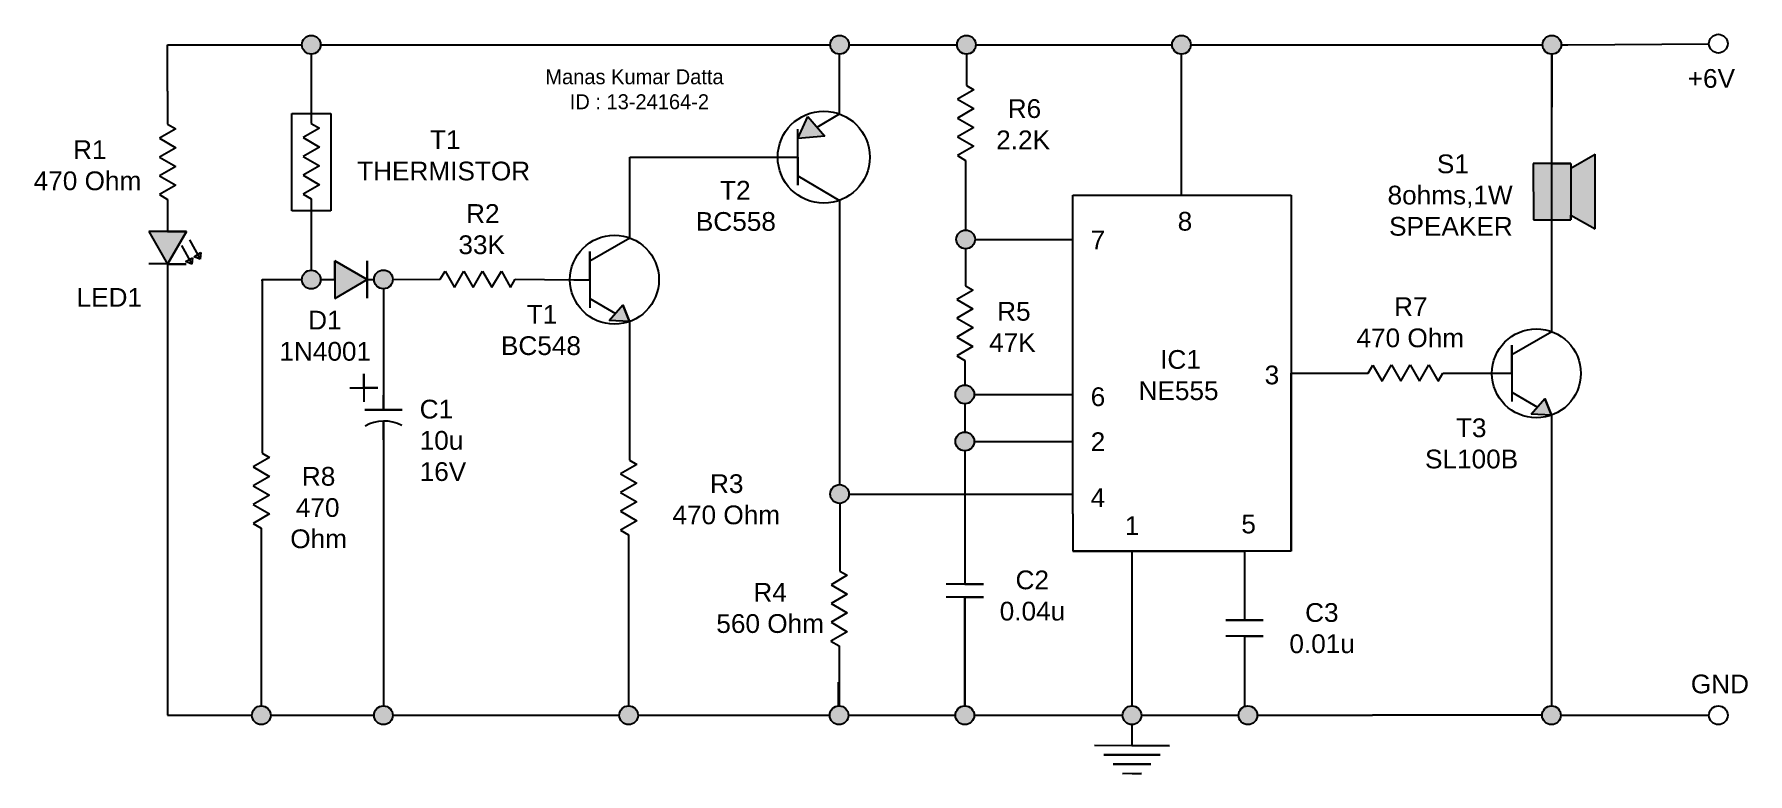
# Model space of a CAD drawing. Header units: inches. Extents: x 30.7 to 122.1, y 46.9 to 86.3.
import ezdxf

# ---------------------------------------------------------------- set-up
doc = ezdxf.new("R2010")
doc.units = ezdxf.units.IN
doc.header["$MEASUREMENT"] = 0
doc.styles.get("Standard").update_dxf_attribs({"font": 'Arial.ttf'})

msp = doc.modelspace()

# ---------------------------------------------------------------- hatches: boundary and pattern name
h = msp.add_hatch(color=7)
h.dxf.hatch_style = 1
h.paths.add_polyline_path([(44.938, 85.787, 1), (45.938, 85.787, 1)])
h.paths.add_polyline_path([(73.133, 85.787, 1), (74.133, 85.787, 1)])
h.paths.add_polyline_path([(79.903, 85.787, 1), (80.903, 85.787, 1)])
h.paths.add_polyline_path([(91.38, 85.787, 1), (92.38, 85.787, 1)])
h.paths.add_polyline_path([(111.147, 85.787, 1), (112.147, 85.787, 1)])
h.paths.add_polyline_path([(45.935, 73.249, 1), (44.935, 73.249, 1)])
h.paths.add_polyline_path([(48.787, 73.262, 1), (49.787, 73.262, 1)])
h.paths.add_polyline_path([(42.27, 49.997, 1), (43.27, 49.997, 1)])
h.paths.add_polyline_path([(48.787, 49.997, 1), (49.787, 49.997, 1)])
h.paths.add_polyline_path([(61.875, 49.997, 1), (62.875, 49.997, 1)])
h.paths.add_polyline_path([(74.104, 49.997, 1), (73.104, 49.997, 1)])
h.paths.add_polyline_path([(79.817, 49.997, 1), (80.817, 49.997, 1)])
h.paths.add_polyline_path([(89.738, 49.997, 1), (88.738, 49.997, 1)])
h.paths.add_polyline_path([(95.927, 49.997, 1), (94.927, 49.997, 1)])
h.paths.add_polyline_path([(111.127, 49.997, 1), (112.127, 49.997, 1)])
h.paths.add_polyline_path([(73.134, 61.806, 1), (74.134, 61.806, 1)])
h.paths.add_polyline_path([(80.817, 64.613, 1), (79.817, 64.613, 1)])
h.paths.add_polyline_path([(79.817, 67.125, 1), (80.817, 67.125, 1)])
h.paths.add_polyline_path([(79.862, 75.396, 1), (80.862, 75.396, 1)])
h = msp.add_hatch(color=7)
h.dxf.hatch_style = 1
h.paths.add_polyline_path([(62.071, 71.905), (61.344, 71.069), (62.424, 71.013)])
h.paths.add_polyline_path([(71.942, 81.959), (71.396, 80.786), (72.837, 80.908)])
h.paths.add_polyline_path([(111.273, 66.906), (110.546, 66.07), (111.627, 66.013)])
h = msp.add_hatch(color=7)
h.dxf.hatch_style = 1
h.paths.add_polyline_path([(38.77, 75.822), (36.77, 75.822), (37.753, 74.091), (37.763, 74.091)])
h.paths.add_polyline_path([(46.696, 74.249), (46.696, 72.249), (48.422, 73.26)])
h.paths.add_polyline_path([(113.958, 79.943), (112.654, 79.201), (112.654, 76.697), (113.957, 75.953)])
h.paths.add_polyline_path([(112.654, 79.451), (111.647, 79.449), (111.647, 76.447), (112.654, 76.447), (112.654, 76.697)])
h.paths.add_polyline_path([(111.647, 79.449), (110.654, 79.447), (110.663, 76.447), (111.647, 76.447)])

# ---------------------------------------------------------------- linework, layer by layer
for p, q in [((37.77, 83.306), (37.77, 85.787)), ((37.77, 85.787), (42.816, 85.787)), ((42.816, 85.787), (44.938, 85.787)), ((45.438, 85.287), (45.438, 81.585)), ((45.938, 85.787), (73.133, 85.787)), ((73.633, 82.092), (73.633, 85.287)), ((74.133, 85.787), (79.903, 85.787)), ((80.403, 85.287), (80.404, 83.605)), ((80.903, 85.787), (91.38, 85.787)), ((91.88, 77.759), (91.88, 85.287)), ((92.38, 85.787), (94.933, 85.787)), ((94.933, 85.787), (111.147, 85.787)), ((111.647, 70.473), (111.647, 85.287)), ((111.648, 85.287), (111.654, 82.457)), ((112.147, 85.787), (112.503, 85.787)), ((112.503, 85.787), (120.032, 85.841)), ((37.77, 83.306), (37.77, 81.545)), ((80.799, 83.379), (79.934, 82.877)), ((80.404, 83.605), (80.799, 83.379)), ((79.934, 82.877), (80.798, 82.375)), ((80.798, 82.375), (79.934, 81.873)), ((37.77, 81.545), (38.204, 81.296)), ((44.407, 82.122), (46.478, 82.122)), ((44.407, 76.923), (44.407, 82.122)), ((45.438, 81.585), (45.438, 81.577)), ((45.438, 81.577), (45.872, 81.328)), ((46.478, 82.122), (46.478, 76.923)), ((71.396, 80.786), (71.942, 81.959)), ((71.942, 81.959), (72.837, 80.908)), ((72.428, 81.388), (73.633, 82.092)), ((79.934, 81.873), (80.8, 81.373)), ((38.204, 81.296), (37.339, 80.795)), ((37.339, 80.795), (38.204, 80.292)), ((45.872, 81.328), (45.006, 80.827)), ((45.006, 80.827), (45.871, 80.325)), ((71.396, 78.286), (71.396, 81.286)), ((72.837, 80.908), (71.396, 80.786)), ((71.396, 79.786), (71.396, 80.786)), ((80.8, 81.373), (79.933, 80.874)), ((79.933, 80.874), (80.795, 80.367)), ((38.204, 80.292), (37.339, 79.79)), ((37.339, 79.79), (38.205, 79.291)), ((45.871, 80.325), (45.006, 79.823)), ((45.006, 79.823), (45.872, 79.323)), ((62.444, 75.472), (62.444, 79.786)), ((62.444, 79.786), (70.733, 79.786)), ((70.733, 79.786), (71.396, 79.786)), ((71.396, 79.786), (71.396, 78.786)), ((71.396, 78.786), (71.396, 79.786)), ((71.396, 79.786), (71.396, 78.286)), ((71.396, 79.786), (71.396, 78.786)), ((80.795, 80.367), (79.929, 79.866)), ((79.929, 79.866), (80.362, 79.615)), ((80.362, 79.615), (80.362, 77.813)), ((112.655, 79.201), (113.958, 79.943)), ((113.957, 75.953), (113.958, 79.943)), ((38.205, 79.291), (37.339, 78.791)), ((37.339, 78.791), (38.2, 78.284)), ((45.872, 79.323), (45.006, 78.823)), ((45.006, 78.823), (45.868, 78.316)), ((71.396, 78.786), (71.396, 78.786)), ((71.396, 78.786), (73.629, 77.479)), ((112.654, 79.451), (110.654, 79.447)), ((110.654, 79.447), (110.663, 76.447)), ((111.654, 79.451), (112.654, 79.451)), ((112.654, 79.451), (112.654, 76.447)), ((112.654, 79.451), (112.655, 79.201)), ((38.2, 78.284), (37.335, 77.784)), ((37.335, 77.784), (37.767, 77.533)), ((45.868, 78.316), (45.002, 77.816)), ((45.002, 77.816), (45.435, 77.565)), ((80.362, 77.813), (80.362, 75.896)), ((86.08, 77.759), (97.737, 77.759)), ((86.08, 60.756), (86.08, 77.759)), ((86.08, 77.759), (97.737, 77.759)), ((86.08, 77.759), (91.88, 77.759)), ((97.737, 77.759), (97.737, 60.756)), ((97.737, 77.759), (97.737, 77.759)), ((97.737, 77.759), (97.737, 77.759)), ((37.767, 77.533), (37.77, 75.822)), ((46.478, 76.923), (44.407, 76.923)), ((45.435, 77.565), (45.435, 75.762)), ((73.629, 77.479), (73.629, 62.714)), ((110.663, 76.447), (112.654, 76.447)), ((112.654, 76.447), (112.654, 76.697)), ((112.654, 76.697), (113.957, 75.953)), ((38.77, 75.822), (36.77, 75.822)), ((36.77, 75.822), (37.758, 74.082)), ((37.758, 74.082), (38.77, 75.822)), ((38.77, 75.822), (37.758, 74.082)), ((37.77, 75.822), (38.27, 75.822)), ((38.27, 75.822), (38.77, 75.822)), ((38.511, 75.078), (39.058, 74.08)), ((38.93, 75.368), (39.502, 74.336)), ((45.435, 75.762), (45.435, 73.749)), ((60.305, 74.246), (62.444, 75.472)), ((80.862, 75.396), (86.08, 75.396)), ((37.763, 74.091), (36.763, 74.091)), ((38.758, 74.082), (37.758, 74.091)), ((37.758, 74.082), (37.758, 63.214)), ((37.758, 74.082), (38.758, 74.082)), ((38.733, 74.208), (39.092, 74.412)), ((39.058, 74.08), (38.733, 74.208)), ((39.092, 74.412), (39.058, 74.08)), ((39.184, 74.465), (39.536, 74.694)), ((39.502, 74.336), (39.184, 74.465)), ((39.536, 74.694), (39.502, 74.336)), ((46.696, 73.249), (46.696, 74.249)), ((46.696, 74.249), (46.696, 72.249)), ((48.422, 73.26), (46.696, 74.249)), ((46.696, 74.249), (48.422, 73.26)), ((48.422, 73.26), (48.422, 74.26)), ((48.422, 74.26), (48.422, 72.26)), ((60.305, 73.246), (60.305, 74.746)), ((60.305, 74.746), (60.305, 71.746)), ((60.305, 73.246), (60.305, 74.246)), ((80.358, 74.896), (80.359, 72.918)), ((42.809, 73.186), (42.812, 73.249)), ((42.809, 73.186), (42.811, 69.416)), ((42.812, 73.249), (44.935, 73.249)), ((45.935, 73.249), (46.696, 73.249)), ((46.696, 72.249), (48.422, 73.26)), ((48.422, 73.26), (48.787, 73.261)), ((48.422, 72.26), (48.422, 73.26)), ((49.787, 73.262), (52.323, 73.267)), ((52.323, 73.267), (52.575, 73.699)), ((52.575, 73.699), (53.076, 72.834)), ((53.076, 72.834), (53.575, 73.701)), ((53.575, 73.701), (54.077, 72.836)), ((54.077, 72.836), (54.575, 73.703)), ((54.575, 73.703), (55.079, 72.84)), ((55.079, 72.84), (55.581, 73.705)), ((55.581, 73.705), (56.077, 72.837)), ((56.077, 72.837), (56.325, 73.271)), ((56.325, 73.271), (59.456, 73.246)), ((59.456, 73.246), (60.305, 73.246)), ((60.305, 73.246), (60.305, 72.246)), ((49.287, 72.762), (49.287, 66.292)), ((60.305, 72.246), (61.674, 71.449)), ((80.754, 72.691), (79.889, 72.19)), ((80.359, 72.918), (80.754, 72.691)), ((61.344, 71.069), (62.071, 71.905)), ((62.424, 71.013), (62.071, 71.905)), ((62.071, 71.905), (62.424, 71.013)), ((62.071, 71.905), (62.424, 71.013)), ((79.889, 72.19), (80.753, 71.688)), ((80.753, 71.688), (79.889, 71.186)), ((62.424, 71.013), (61.344, 71.069)), ((62.424, 71.013), (62.424, 71.013)), ((62.424, 71.013), (62.424, 68.517)), ((80.755, 70.686), (79.888, 70.186)), ((79.889, 71.186), (80.755, 70.686)), ((109.507, 69.247), (111.647, 70.473)), ((80.75, 69.679), (79.884, 69.179)), ((79.888, 70.186), (80.75, 69.679)), ((109.507, 68.247), (109.507, 69.747)), ((109.507, 69.747), (109.507, 66.747)), ((42.811, 69.416), (42.812, 66.459)), ((62.415, 69.052), (62.416, 66.094)), ((79.884, 69.179), (80.317, 68.928)), ((80.317, 68.928), (80.317, 67.625)), ((101.839, 68.259), (102.089, 68.692)), ((102.089, 68.692), (102.595, 67.83)), ((102.595, 67.83), (103.093, 68.697)), ((103.093, 68.697), (103.593, 67.831)), ((103.593, 67.831), (104.09, 68.699)), ((104.09, 68.699), (104.587, 67.831)), ((104.587, 67.831), (105.084, 68.699)), ((105.084, 68.699), (105.583, 67.832)), ((109.507, 68.247), (109.507, 69.247)), ((48.247, 67.476), (48.247, 68.226)), ((48.247, 68.226), (48.247, 66.726)), ((97.737, 68.256), (101.839, 68.259)), ((97.737, 58.756), (97.737, 68.256)), ((105.583, 67.832), (105.835, 68.265)), ((105.835, 68.265), (109.444, 68.259)), ((109.444, 68.259), (109.507, 68.259)), ((109.507, 68.247), (109.508, 67.247)), ((47.497, 67.476), (48.997, 67.476)), ((48.997, 67.476), (48.247, 67.476)), ((49.287, 67.081), (49.287, 66.292)), ((49.292, 66.292), (49.287, 67.081)), ((80.817, 67.125), (86.08, 67.125)), ((109.508, 67.247), (110.877, 66.45)), ((110.546, 66.07), (111.273, 66.906)), ((111.627, 66.013), (111.273, 66.906)), ((111.273, 66.906), (111.627, 66.013)), ((111.273, 66.906), (111.627, 66.013)), ((42.812, 66.459), (42.813, 63.98)), ((48.287, 66.292), (49.287, 66.299)), ((50.287, 66.292), (48.287, 66.292)), ((49.287, 66.292), (50.287, 66.292)), ((62.416, 66.094), (62.417, 63.616)), ((80.317, 66.625), (80.317, 65.113)), ((111.627, 66.013), (110.546, 66.07)), ((111.627, 66.013), (111.627, 66.013)), ((111.627, 66.013), (111.627, 50.497)), ((49.287, 65.701), (49.287, 50.497)), ((49.308, 63.682), (49.295, 65.701)), ((80.317, 64.113), (80.317, 56.993)), ((80.817, 64.613), (86.08, 64.613)), ((37.758, 63.214), (37.758, 49.997)), ((43.207, 63.754), (42.342, 63.252)), ((42.342, 63.252), (43.207, 62.75)), ((42.813, 63.98), (43.207, 63.754)), ((62.812, 63.39), (61.947, 62.888)), ((62.417, 63.616), (62.812, 63.39)), ((43.207, 62.75), (42.342, 62.248)), ((42.342, 62.248), (43.208, 61.748)), ((62.811, 62.386), (61.946, 61.884)), ((61.947, 62.888), (62.811, 62.386)), ((73.629, 62.714), (73.631, 62.306)), ((73.629, 62.714), (73.629, 62.305)), ((43.208, 61.748), (42.342, 61.249)), ((61.946, 61.884), (62.812, 61.384)), ((62.812, 61.384), (61.946, 60.884)), ((73.638, 61.306), (73.645, 60.174)), ((74.134, 61.806), (86.08, 61.806)), ((43.204, 60.742), (42.338, 60.241)), ((42.342, 61.249), (43.204, 60.742)), ((62.808, 60.377), (61.942, 59.877)), ((61.946, 60.884), (62.808, 60.377)), ((86.08, 60.756), (86.08, 59.756)), ((97.737, 60.756), (97.737, 58.756)), ((42.338, 60.241), (42.77, 59.99)), ((42.77, 59.99), (42.77, 58.188)), ((61.942, 59.877), (62.375, 59.626)), ((62.375, 59.626), (62.375, 57.824)), ((73.645, 60.174), (73.646, 57.695)), ((86.08, 59.756), (86.08, 58.756)), ((97.737, 58.756), (86.08, 58.756)), ((86.08, 58.756), (89.238, 58.756)), ((89.238, 58.756), (89.238, 50.497)), ((89.238, 58.756), (95.246, 58.756)), ((95.246, 58.756), (95.246, 55.066)), ((95.246, 58.756), (95.246, 55.066)), ((42.77, 58.188), (42.77, 55.675)), ((62.375, 57.824), (62.375, 55.311)), ((73.646, 57.695), (74.041, 57.469)), ((74.041, 57.469), (73.175, 56.967)), ((73.175, 56.967), (74.04, 56.465)), ((81.317, 56.993), (79.317, 56.993)), ((80.317, 56.993), (81.317, 56.993)), ((74.04, 56.465), (73.175, 55.963)), ((73.175, 55.963), (74.041, 55.463)), ((81.317, 56.31), (79.317, 56.31)), ((80.317, 56.31), (80.317, 50.497)), ((80.317, 50.497), (80.317, 56.31)), ((80.317, 56.31), (81.317, 56.31)), ((42.77, 55.675), (42.77, 50.497)), ((62.375, 55.311), (62.375, 50.497)), ((74.041, 55.463), (73.175, 54.964)), ((73.175, 54.964), (74.037, 54.457)), ((96.246, 55.066), (94.246, 55.076)), ((94.246, 55.076), (95.246, 55.075)), ((95.246, 55.075), (95.246, 55.066)), ((95.246, 55.075), (95.246, 55.066)), ((95.246, 55.066), (96.246, 55.066)), ((74.037, 54.457), (73.171, 53.956)), ((73.171, 53.956), (73.604, 53.705)), ((96.246, 54.225), (94.246, 54.225)), ((95.246, 54.225), (96.246, 54.225)), ((95.246, 54.225), (95.246, 50.463)), ((95.246, 54.225), (95.246, 50.463)), ((73.604, 53.705), (73.604, 51.903)), ((73.566, 51.759), (73.566, 50.496)), ((73.604, 51.903), (73.604, 50.497)), ((37.758, 49.997), (42.27, 49.997)), ((43.27, 49.997), (48.787, 49.997)), ((49.787, 49.997), (61.875, 49.997)), ((62.875, 49.997), (73.104, 49.997)), ((74.104, 49.997), (78.598, 49.997)), ((78.598, 49.997), (79.817, 49.997)), ((80.817, 49.997), (88.738, 49.997)), ((89.238, 49.497), (89.238, 48.381)), ((89.738, 49.997), (94.927, 49.997)), ((95.927, 49.997), (102.068, 49.997)), ((111.127, 49.997), (102.068, 49.997)), ((112.127, 49.997), (120.032, 49.997)), ((91.238, 48.373), (87.238, 48.389)), ((89.238, 47.887), (87.738, 47.887)), ((87.738, 47.887), (90.738, 47.878)), ((89.238, 48.383), (91.238, 48.373)), ((90.738, 47.878), (89.238, 47.887)), ((89.238, 47.887), (89.238, 47.883)), ((90.238, 47.387), (88.238, 47.38)), ((88.238, 47.38), (89.238, 47.382)), ((89.741, 46.882), (88.741, 46.878)), ((89.238, 47.387), (90.238, 47.387)), ((89.241, 46.882), (89.741, 46.882))]:
    msp.add_line(p, q)
for centre, radius in [((45.438, 85.787), 0.5), ((73.633, 85.787), 0.5), ((80.403, 85.787), 0.5), ((91.88, 85.787), 0.5), ((111.647, 85.787), 0.5), ((120.532, 85.844), 0.5), ((72.788, 79.786), 2.455), ((61.619, 73.246), 2.374), ((80.362, 75.396), 0.5), ((45.435, 73.249), 0.5), ((49.287, 73.262), 0.5), ((110.822, 68.247), 2.374), ((80.317, 67.125), 0.5), ((80.317, 64.613), 0.5), ((73.634, 61.806), 0.5), ((42.77, 49.997), 0.5), ((49.287, 49.997), 0.5), ((62.375, 49.997), 0.5), ((73.604, 49.997), 0.5), ((80.317, 49.997), 0.5), ((89.238, 49.997), 0.5), ((95.427, 49.997), 0.5), ((111.627, 49.997), 0.5), ((120.532, 49.997), 0.5)]:
    msp.add_circle(centre, radius)
msp.add_arc((49.308, 63.682), 2.019, 61.63616, 119.77785)

# ---------------------------------------------------------------- texts
at = {"attachment_point": 1}
for s, width, heights, insert, char_height in [('\\pi0.1447;{\\fApple Chancery|b0|i0|c0|p0;Manas Kumar Datta\\P\\pi1.4476;ID : 13-24164-2}', 11.18403, [0], (57.785, 84.477), 0.8), ('+6V', 3.64758, [0], (118.898, 84.486), 1), ('\\pi1.8064;R6\\P\\pi1.1925;2.2K', 5.22267, [0], (80.799, 82.877), 1), ('\\pi2.3972;R1\\P\\pi0.29627;470 Ohm', 6.21328, [0], (30.325, 80.69), 1), ('\\pi5.2942;T1\\P\\pi1.4061;THERMISTOR', 11.92542, [0], (46.478, 81.213), 1), ('\\pi3.1933;S1\\P\\pi0.56031;8ohms,1W\\P\\pi0.64217;SPEAKER', 7.76455, [0], (102.318, 79.928), 1), ('\\pi2.6003;T2\\P\\pi1.311;BC558', 6.71486, [0], (64.652, 78.521), 1), ('\\pi1.5645;R2\\P\\pi1.1553;33K', 4.72527, [0], (52.134, 77.278), 1), ('8', 1.206, [0], (91.677, 76.864), 1), ('7', 2.81858, [0], (87.034, 75.87), 1), ('LED1', 6.32142, [0], (32.911, 72.804), 1), ('\\pi2.2624;R7\\P\\pi0.25692;470 Ohm', 6.13457, [0], (100.962, 72.307), 1), ('\\pi1.4702;D1\\P\\pi-0.064611;1N4001', 4.35918, [0], (43.8, 71.589), 1), ('\\pi2.233;T1\\P\\pi0.8551;BC548', 5.80297, [0], (54.704, 71.892), 1), ('\\pi0.39713;R5\\P\\pi-0.032608;47K', 2.40409, [0], (81.646, 72.058), 1), ('\\pi1.8835;IC1\\P\\pi0.73075;NE555', 5.55427, [0], (88.858, 69.489), 1), ('3', 1.9983, [0], (96.319, 68.661), 1), ('C1\\P10{\\fArial|b0|i0|c0|p0;u\\P}16V', 8.12416, [0], (51.222, 66.838), 1), ('6', 2.32119, [0], (87.034, 67.501), 1), ('\\pi1.723;T3\\P\\pi0.072253;SL100B', 4.97397, [0], (104.805, 65.842), 1), ('2', 2.65279, [0], (87.034, 65.098), 1), ('\\pi2.5945;R8\\P\\pi2.2739;470\\P\\pi1.9738;Ohm', 6.79881, [4.944], (42.342, 63.252), 1), ('\\pi2.977;R3\\P\\pi0.97156;470 Ohm', 7.56385, [4.023], (63.74, 62.86), 1), ('4', 2.32119, [0], (87.034, 62.115), 1), ('5', 1.82379, [0], (95.076, 60.706), 1), ('\\pi0.63219;C2\\P\\pi-0.21365;0.04u', 2.90148, [0], (82.392, 57.723), 1), ('\\pi2.2251;R4\\P\\pi0.24696;560 Ohm', 6.06009, [4.524], (66.807, 57.06), 1), ('\\pi1.2471;C3\\P\\pi0.4081;0.01u', 4.14498, [0], (97.231, 55.983), 1), ('GND', 4.89107, [0], (119.064, 52.169), 1)]:
    msp.add_mtext_dynamic_manual_height_columns(s, width=width, gutter_width=1, heights=heights, dxfattribs=dict(at, insert=insert, char_height=char_height))
at = {"insert": (88.858, 60.623), "char_height": 1, "attachment_point": 1}
msp.add_mtext('1', dxfattribs=at)

doc.saveas('drawing.dxf')
